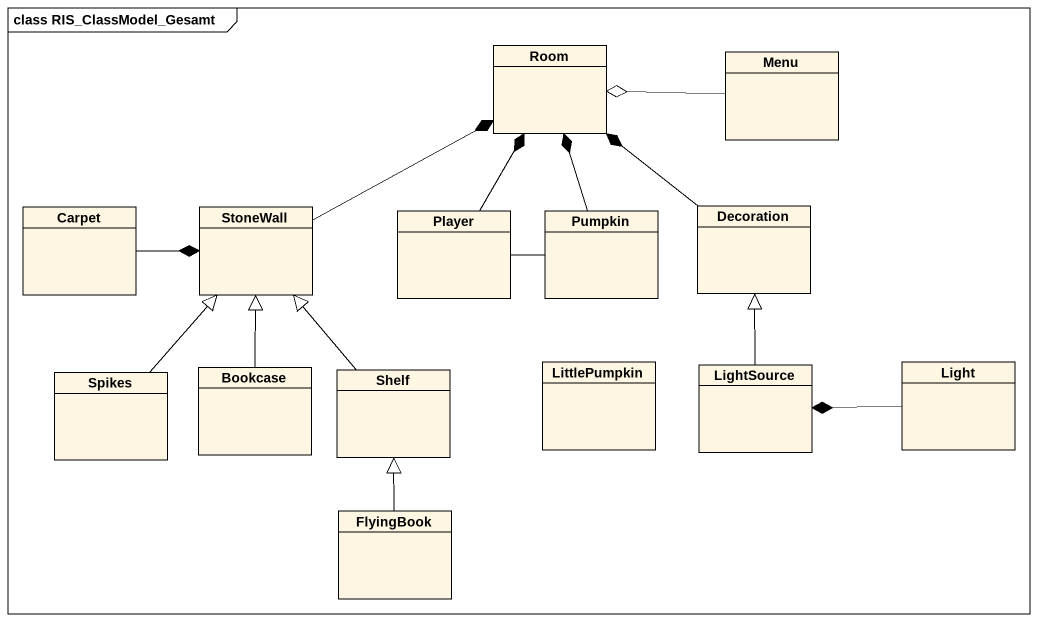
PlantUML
@startuml
mainframe class RIS_ClassModel_Gesamt
hide circle
hide empty members
class Room
class Menu
class Carpet
class StoneWall
class Player
class Pumpkin
class Decoration
class Spikes
class Bookcase
class Shelf
class LittlePumpkin
class LightSource
class Light
class FlyingBook
Menu -left-o Room
Carpet -right-* StoneWall
StoneWall -right-* Room
Player -up-* Room
Player -right- Pumpkin
Pumpkin -up-* Room
Decoration -up-* Room
Spikes -up-|> StoneWall
Bookcase -up-|> StoneWall
Shelf -up-|> StoneWall
LightSource -up-|> Decoration
Light -left-* LightSource
FlyingBook -up-|> Shelf
@enduml
